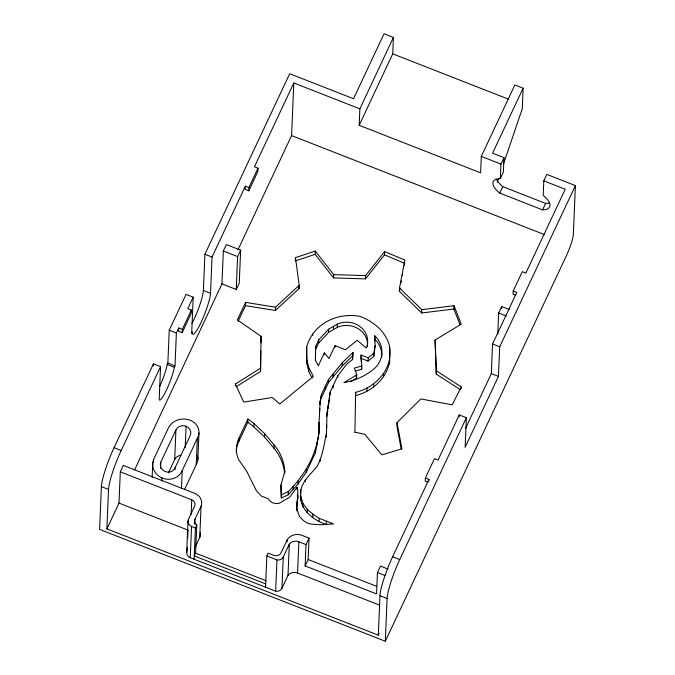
<?xml version="1.0" encoding="UTF-8"?>
<svg xmlns="http://www.w3.org/2000/svg" width="675" height="675" viewBox="0 0 675 675"><rect width="100%" height="100%" fill="white"/><g stroke="black" fill="none" stroke-linecap="round" stroke-linejoin="round"><path stroke-width="1.01" d="M236.132 386.8L260.533 371.402L260.786 350.899M260.896 342.698L261.073 336.336L237.372 319.899L245.59 302.392L275.543 307.201L299.194 285.306L295.448 257.622L315.276 251.058L333.72 274.624L333.585 277.914L365.504 278.885L384.472 254.855L384.615 251.564L404.823 260.035L399.516 287.963L399.381 291.254L421.673 312.972L453.904 309.023L459.97 324.565M260.533 371.402L261.073 336.336M354.907 432.371L355.632 392.335C375.907 387.619 393.559 368.187 389.576 346.57C386.505 332.075 373.292 321.19 359.809 316.339C337.103 312.128 313.141 323.798 306.678 346.882C306.543 357.438 305.826 368.904 312.28 377.949M315.36 360.636L315.706 346.309L318.735 339.863L328.683 329.147L337.382 324.11A20.908 18.934 2.4 0 1 360.788 327.164A20.908 18.934 2.4 0 1 366.289 348.013L357.142 340.284L345.49 349.751L335.028 345.651L328.978 358.552L324.371 352.856L318.313 365.749L315.436 360.357M326.455 433.527L327.029 412.948L330.159 392.074L337.88 375.629L346.748 364.163L352.485 359.48L352.974 352.468L342.377 362.652L328.556 379.409L321.511 394.428L320.119 401.33L318.929 425.672L319.165 432.7L315.402 452.841L306.315 472.188L298.038 484.009L288.2 494.809L281.348 498.049L280.927 485.004L284.825 471.42A52.456 47.503 2.4 0 0 274.118 444.96L264.693 433.721L253.935 423.512L247.961 418.989L238.874 438.328L238.739 441.619A31.126 28.181 2.4 0 0 236.275 452.098M178.732 327.974L178.597 331.265L182.166 332.665L182.309 329.375L178.732 327.974L176.377 332.994L175.002 365.875L174.327 367.31A19.887 2.995 -68.6 0 1 166.48 390.007A19.887 2.995 -68.6 0 1 159.19 399.549L160.566 366.66L153.428 363.867L114.058 447.685A31.033 4.674 -68.6 0 0 101.393 486.624L99.605 529.377L385.315 641.25L566.519 255.428A16.748 2.523 -68.6 0 0 573.353 234.402L575.395 185.6L546.826 174.412L543.797 180.858L543.189 195.362A22.739 9.02 25.2 0 1 542.582 209.866L499.728 193.084A22.739 9.02 25.2 0 1 500.335 178.58L500.943 164.076L503.972 157.629L492.598 153.183L523.117 88.197L514.848 84.957L481.3 156.389L480.608 172.834L359.184 125.288L359.868 108.844L393.415 37.412L384.058 33.75L353.54 98.736L289.685 73.727L204.905 254.256L203.386 290.436A23.279 3.51 -68.6 0 1 192.004 323.452M379.173 633.319L378.312 635.167L106.886 528.888L108.54 489.426A31.033 4.674 -68.6 0 1 121.205 450.478L160.566 366.66M106.886 528.888L118.994 503.094L120.31 471.859L123.331 465.413L194.763 493.374A11.348 10.277 2.4 0 1 201.049 506.275L199.741 537.519L195.412 546.725M153.335 365.926L153.428 363.867M152.145 477.352L152.752 462.907M153.512 462.544L153.638 459.388L168.784 427.148A16.892 15.297 2.4 0 1 189.118 419.85A14.437 13.07 2.4 0 1 197.353 438.337L196.248 464.645L184.672 489.299M160.523 468.307L160.785 462.189L175.922 429.95A7.67 6.944 2.4 0 1 186.097 426.296A7.855 7.113 2.4 0 1 190.207 435.544L175.07 467.783L174.985 469.817M161.738 481.039L161.873 477.875A16.47 14.909 2.4 0 1 153.638 459.388M159.688 386.463A19.887 2.995 -68.6 0 0 167.189 364.517L167.856 363.082L169.239 330.193L186.064 294.376L193.202 297.177L191.683 333.349L192.358 331.914A23.279 3.51 -68.6 0 0 201.032 322.439A23.279 3.51 -68.6 0 0 210.524 293.228L212.043 257.057L245.354 186.131L248.923 187.532L248.788 190.822L245.211 189.422L245.354 186.131M168.446 472.821L174.682 459.548L175.922 429.95M181.465 488.464L182.208 470.576L197.353 438.337M185.195 447.727L186.097 426.296M193.202 297.177L187.819 308.635L191.388 310.036L191.253 313.327L182.166 332.665M186.688 552.597L187.996 521.353M187.304 547.408L187.169 550.538A6.075 5.501 2.4 0 0 190.249 557.71L275.653 591.157A5.527 5.003 2.4 0 0 281.948 588.271L288.006 575.37L289.313 544.134A7.957 7.206 2.4 0 1 298.873 541.772L306.02 544.573L305.125 565.945L376.549 593.916L377.443 572.543L380.472 566.089L388.091 569.076M187.692 538.034L188.004 530.744M188.35 522.416L188.477 519.294L194.535 506.402A5.408 4.894 2.4 0 0 191.734 499.821L120.31 471.859M191.126 514.401L191.734 499.821M190.249 557.71L191.565 526.475A6.075 5.501 2.4 0 1 188.477 519.294M194.771 524.374L194.991 519.168L201.049 506.275M197.859 459.253L198.965 432.945M194.113 559.229L195.421 527.985L196.788 525.083A5.442 4.928 2.4 0 1 194.991 519.168M221.948 283.88L223.332 250.999L226.353 244.552L240.646 250.147L239.262 283.027L236.233 289.474L221.948 283.88L134.57 469.935M236.233 289.474L237.617 256.593L240.646 250.147M235.33 385.703L235.406 384.058L260.668 368.111M238.098 321.342L245.455 305.682L245.59 302.392M359.868 108.844L293.802 82.974L254.433 166.793L258.01 168.193L257.867 171.475L248.788 190.822M238.739 441.619L247.818 422.272L247.961 418.989M284.487 472.34A52.456 47.503 2.4 0 0 273.983 448.251L264.558 437.012L253.792 426.802L253.935 423.512M264.558 437.012L264.693 433.721M245.455 305.682L275.408 310.492L275.543 307.201M265.537 587.191L266.853 555.955L268.177 553.129L274.067 555.449A5.678 5.138 2.4 0 0 281.163 552.648L287.221 539.755A11.644 10.538 2.4 0 1 301.902 535.326L309.049 538.127L308.146 559.499L305.125 565.945M273.983 448.251L274.118 444.96M237.946 249.826L291.592 135.591L293.802 82.974M275.653 591.157L276.961 559.913A5.527 5.003 2.4 0 0 283.255 557.027L289.313 544.134M281.348 498.049L280.927 485.004M284.757 473.065L284.825 471.42M295.448 257.622L295.304 260.913L315.132 254.348L315.276 251.058M281.948 588.271L283.255 557.027M288.2 494.809L288.343 491.518C306.627 473.437 320.195 448.622 319.073 422.381L318.929 425.672M287.128 541.839L287.221 539.755M275.408 310.492L299.05 288.596L299.194 285.306M293.119 489.409L293.254 486.118M296.983 489.62L297.093 487.156L289.592 497.315L283.002 500.977A8.75 7.923 2.4 0 1 268.464 498.85L261.318 496.057L256.331 490.641L246.746 471.352L238.461 459.405A31.126 28.181 2.4 0 1 238.874 438.328M296.89 510.95C295.861 502.926 299.278 495.129 297.093 487.156M298.038 484.009L298.173 480.718M296.73 505.929L298.004 495.695M326.472 433.89L326.54 432.245C324.278 443.711 322.777 455.693 317.258 466.163C310.812 474.196 301.042 481.84 300.603 492.944C298.586 508.604 312.744 520.113 326.236 524.424L326.379 521.134M379.671 605.163L297.565 573.016L298.873 541.772M300.805 499.972L300.746 489.653M307.032 364.222L306.678 346.882M302.771 506.782L302.915 503.499L300.94 496.682M308.635 371.107L308.77 367.824L307.176 360.931M305.243 481.57L305.311 479.925M306.315 472.188L306.45 468.897M312.668 335.627L312.736 333.982M307.142 512.62L307.285 509.338L302.915 503.499M315.706 346.309L315.571 349.591L318.6 343.145L328.548 332.438L337.247 327.4A20.908 18.934 2.4 0 1 358.417 328.835A20.908 18.934 2.4 0 1 367.445 346.292M315.436 356.619L315.571 353.329M318.6 343.145L318.735 339.863M315.402 452.841L315.537 449.558M312.787 517.489L312.93 514.198L307.285 509.338M316.693 445.922L316.828 442.631M319.629 411.632L319.764 408.341M320.119 401.33L319.975 404.612L321.511 394.428M319.165 432.7L319.3 429.41M324.304 354.502L324.371 352.856M320.22 461.354L320.288 459.709M319.098 521.623L319.233 518.341L312.93 514.198M325.392 389.146L325.536 385.855M328.548 332.438L328.683 329.147M326.894 416.23L327.029 412.948M321.368 397.71L328.421 382.7L328.556 379.409M326.582 428.507L326.717 425.216M327.974 408.451L328.075 405.987M330.016 395.364L330.159 392.074M333.416 329.611L333.56 326.32M328.421 382.7L333.003 377.063L333.146 373.773M333.079 388.091L333.188 385.627M334.96 347.296L335.028 345.651M337.247 327.4L337.382 324.11M337.812 377.274L337.88 375.629M333.003 377.063L342.233 365.934L342.377 362.652M352.561 359.758L352.974 352.468M355.632 392.335L355.489 395.626C372.203 391.483 387.374 378.067 389.728 360.627M350.654 381.721L356.636 378.067L356.78 374.777L354.426 368.061L361.825 365.993L361.049 355.008L368.196 357.809L373.916 353.109L375.131 345.634L374.794 335.745A26.03 23.574 2.4 0 1 371.613 370.744C363.521 376.861 353.962 380.928 343.963 382.607L356.78 374.777M361.125 361.294L361.049 355.008M355.21 371.09L361.682 369.276L361.825 365.993M365.504 278.885L365.639 275.594L384.615 251.564M360.914 358.298L368.052 361.1L368.196 357.809M366.955 391.146L367.09 387.855M368.052 361.1L373.781 356.392L373.916 353.109M374.718 341.01L374.794 335.745M375.131 345.634L373.781 356.392M373.553 387.501L373.688 384.21M359.184 125.288L392.732 53.857L393.415 37.412M383.535 376.81L383.67 373.52M389.576 346.57L389.593 363.918M378.312 635.167L379.966 595.704A31.033 4.674 -68.6 0 1 392.631 556.757L428.962 479.385L425.393 477.993L434.472 458.646L438.05 460.046L459.245 414.914L466.383 417.707L465.142 447.306L498.454 376.38L499.694 346.79L575.395 185.6M385.315 641.25L387.104 598.497A31.033 4.674 -68.6 0 1 399.769 559.55L466.383 417.707M399.516 287.963L421.816 309.682L454.039 305.733L461.244 324.186L435.063 340.04L436.379 370.837L461.295 386.91L452.149 404.857L420.863 398.925L397.001 422.609L396.866 425.9L401.203 449.077M421.673 312.972L421.816 309.682M425.393 477.993L425.25 481.275L427.933 482.33M428.895 481.03L428.962 479.385M435.063 340.04L436.244 374.127L460.299 389.644M436.244 374.127L436.379 370.837M453.904 309.023L454.039 305.733M459.16 416.956L459.245 414.914M461.227 388.555L461.295 386.91M465.556 428.431L491.316 373.587L492.556 343.988L516.78 292.41L513.202 291.009L522.29 271.671L525.859 273.071L565.228 189.253L543.797 180.858M503.972 157.629L503.364 172.133L500.335 178.58M497.728 334.581L498.639 312.998L501.66 306.551L509.279 309.53M501.576 308.602L501.66 306.551M513.202 291.009L513.067 294.3L515.742 295.346M523.117 88.197L522.256 108.785L503.373 164.312M265.68 583.9L194.248 555.938L195.573 553.112L196.788 525.083M327.341 413.252L327.788 410.273M328.084 408.282L328.379 406.299M328.683 404.308L329.721 397.356M326.033 437.51L326.405 435.535M399.381 291.254L399.971 288.149M400.95 282.977L401.347 280.91M402.325 275.738L402.713 273.67M404.291 265.393L404.679 263.326L384.472 254.855M497.298 182.157L498.648 178.192M182.309 329.375L191.388 310.036M248.923 187.532L258.01 168.193M306.02 544.573L309.049 538.127M499.728 193.084L502.748 186.637A22.739 9.02 25.2 0 1 496.64 179.618M542.582 209.866L545.611 203.411A22.739 9.02 25.2 0 0 549.551 202.854M342.233 365.934L352.839 355.75M281.483 494.758L288.343 491.518M333.72 274.624L365.639 275.594M354.999 432.228L364.795 434.287L381.848 454.882L401.912 448.816L397.001 422.609M392.732 53.857L508.283 99.098M481.3 156.389L500.943 164.076M502.748 186.637L545.611 203.411M291.592 135.591L544.404 234.579M498.639 312.998L506.258 315.976M492.556 343.988L499.694 346.79M223.332 250.999L237.617 256.593M204.905 254.256L212.043 257.057M491.316 373.587L498.454 376.38M203.386 290.436L210.524 293.228M169.239 330.193L176.377 332.994M167.856 363.082L175.002 365.875M167.189 364.517L174.327 367.31M319.233 518.341L333.517 523.935L321.351 524.779L313.605 524.281A14.698 13.314 2.4 0 1 302.425 519.573L299.422 516.392L297.093 509.667L296.873 502.639M114.058 447.685L121.205 450.478M392.631 556.757L399.769 559.55M377.443 572.543L385.062 575.522M308.146 559.499L376.642 586.322M101.393 486.624L108.54 489.426M379.966 595.704L387.104 598.497M191.565 526.475L195.421 527.985M266.853 555.955L276.961 559.913M118.994 503.094L188.468 530.297M195.573 553.112L266.026 580.702M247.818 422.272L253.792 426.802M315.132 254.348L333.585 277.914M308.77 367.824L313.327 376.372L279.83 403.954L272.202 397.516L243.717 402.098L235.406 384.058M355.97 376.152L356.636 378.067M298.637 285.517L299.05 288.596M297.354 494.243L297.861 498.985M361.471 366.289L361.682 369.276M288.006 575.37A7.957 7.206 2.4 0 1 297.565 573.016M182.208 470.576A14.715 13.331 2.4 0 1 161.873 477.875M174.682 459.548A7.67 6.944 2.4 0 1 180.866 455.33M197.463 455.515A14.437 13.07 2.4 0 1 196.248 464.645M160.785 462.189A8.463 7.661 2.4 0 0 164.894 471.428A7.206 6.531 2.4 0 0 175.07 467.783M200.213 532.432A11.348 10.277 2.4 0 1 199.741 537.519M374.65 339.036A26.03 23.574 2.4 0 1 381.704 357.244"/></g></svg>
